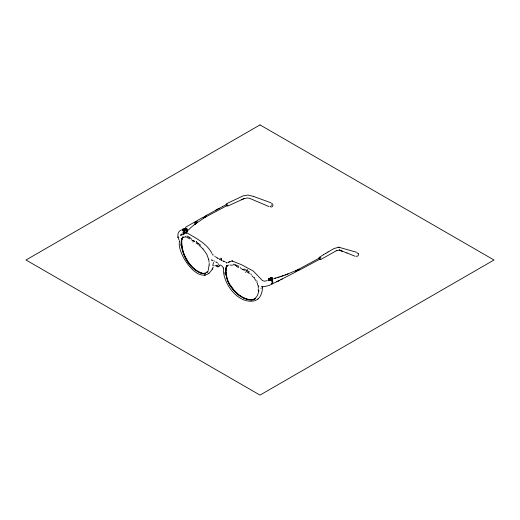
<?xml version="1.0" encoding="UTF-8"?>
<svg xmlns="http://www.w3.org/2000/svg" width="520" height="520" viewBox="0 0 520 520"><rect width="100%" height="100%" fill="white"/><g stroke="black" fill="none" stroke-linecap="round" stroke-linejoin="round"><path stroke-width="0.78" d="M225.725 271.115L226.688 266.611A10.511 5.948 58.5 0 1 228.196 265.265M209.164 264.986L209.196 263.419M183.047 233.142L183.658 233.48L184.067 232.388A2.184 1.216 1.8 0 0 186.505 232.154A2.184 1.216 1.8 0 0 186.869 230.789A2.184 1.216 2.1 0 1 186.173 232.317A2.184 1.216 2.1 0 1 183.313 232.076M184.067 232.388L183.664 230.945A2.184 1.203 2.5 0 1 183.086 229.314L184.073 229.593A0.995 0.552 1.8 0 0 184.548 229.866L184.639 231.147A2.184 1.216 1.8 0 0 187.115 229.821L186.739 228.8A1.788 0.995 1.8 0 0 185.38 228L185.38 229.457A0.995 0.552 1.7 0 0 184.308 229.515A0.995 0.552 1.7 0 0 184.002 230.094M271.98 281.067L271.993 280.501L272.603 281.158A1.404 0.793 64.4 0 1 272.701 281.431L272.818 282.1A4.011 2.269 64.4 0 1 272.792 283.069L272.461 283.757A0.657 0.37 64.4 0 1 272.298 283.771L272.096 283.686M181.344 242.014L181.376 241.241M183.742 230.145L182.793 230.081L183.034 229.261L183.118 229.925M184.054 230.172L184.073 229.593M184.639 231.147L184.516 229.736A1.495 0.832 1.8 0 1 183.573 229.19L183.573 229.164M185.38 229.457L185.289 228.092A2.184 1.216 1.8 0 1 187.135 229.158M184.529 230.444A0.995 0.552 1.7 0 0 185.66 230.36A0.995 0.552 1.7 0 0 185.855 229.736L185.445 228.995M269.172 279.552L268.378 279.494L268.405 278.831L269.126 278.551L269.659 279.006A0.995 0.552 1.8 0 0 270.133 279.279L270.127 279.565M269.646 279.435L269.659 279.006M270.108 279.883A0.995 0.572 0 0 0 271.512 279.487A0.995 0.572 0 0 0 270.524 278.792A0.995 0.572 0 0 0 269.581 279.507A0.995 0.552 1.8 0 1 269.893 278.935A0.995 0.552 1.8 0 1 270.966 278.876L270.92 277.407A1.788 0.995 1.8 0 1 272.317 278.187L272.701 279.233A2.184 1.216 1.8 0 1 270.231 280.56L270.101 279.149A1.495 0.832 1.8 0 1 269.159 278.603L269.126 278.551M270.966 278.876L270.875 277.505A2.184 1.216 1.8 0 1 272.727 278.577M270.12 279.858A0.995 0.552 1.8 0 0 271.245 279.773A0.995 0.552 1.8 0 0 271.44 279.149L271.459 278.57L272.324 278.213M272.591 283.14A2.184 1.216 1.8 0 1 271.2 284.063A2.184 1.216 1.2 0 0 271.55 283.94L271.668 283.465M271.739 281.086L271.681 280.462A2.184 1.196 2.2 0 1 268.788 280.079L268.502 280.69M271.999 281.97L271.999 281.95A2.646 1.476 1.8 0 1 271.739 282.029M258.219 290.563L258.297 288.646M255.743 300.443C238.771 305.663 222.346 283.166 223.399 267.982M209.112 265.096L208.234 269.984M220.181 258.505L220.031 258.603A3.913 0.39 -62.8 0 0 219.466 259.5L219.33 259.747M258.603 291.025L258.557 291.401A22.295 13.156 54.6 0 1 255.119 298.279M226.226 268.775L226.297 268.171A12.922 7.586 54 0 1 227.24 265.61M262.639 286.877C262.32 291.824 261.137 297.622 256.315 300.118M261.027 288.184L260.962 288.626M181.447 240.506L181.753 239.187A10.004 4.791 65.2 0 1 182.442 237.946L183.014 237.458M216.372 265.447C215.989 267.423 219.33 267.3 219.401 265.337M213.525 265.44C211.666 267.014 214.052 262.223 213.343 262.431M182.124 239.317L182.247 238.784M221.267 260.143L221.5 258.83L220.974 258.122M213.213 267.098C202.722 290.914 177.242 255.697 179.355 242.053M183.989 234.319L184.047 233.227L183.658 233.48M271.694 205.075L271.57 205.439M221 259.584L221.091 258.882M212.758 268.625L212.485 269.308M182.429 229.541L182.514 229.365A1.404 0.884 59.1 0 1 182.631 229.216L183.326 229.314M182.416 238.297L182.845 237.439M182.364 237.484C179.998 241.228 181.779 246.006 182.429 249.997M183.099 236.873L182.91 237.068A10.641 5.128 65.3 0 0 182.072 238.719L181.721 241.755L182.13 246.487A22.223 11.44 61.2 0 0 186.784 259.603M187.408 230.939L191.75 226.772L197.132 222.58L194.435 224.588L203.58 218.296M262.366 286.455C259.63 287.56 269.191 285.922 270.712 284.745M257.816 299.058L258.44 298.545M272.077 279.162L272.662 279.351M186.739 228.8L185.906 229.131A0.995 0.552 1.8 0 0 185.4 228.885M208.351 273.683L208.949 273.28M181.149 230.003C177.073 231.667 177.327 236.619 178.997 239.922M218.628 264.271L218.166 264.231M186.03 226.954L202.995 217.308M323.596 254.67L319.092 257.452L318.897 258.707M194.369 222.983L197.047 221.358M327.977 252.031L334.087 248.514L338.767 247.234L338.228 247.254M194.415 223.028L197.106 221.41M325.845 253.311L328.042 251.992M323.525 254.709L325.917 253.273M203.411 218.309L206.303 216.58L205.16 217.263M205.953 215.65L222.45 206.615M320.846 257.283L298.786 269.211M320.834 258.635L299.253 270.147M206.472 216.567L227.922 205.127M319.163 259.188L320.418 259.708L336.635 250.582L339.034 250.198L342.069 251.095M215.794 210.151L219.161 208.338M207.786 271.707L207.324 271.94M296.153 271.745L278.168 281.053M253.507 196.404L247.91 195.039L243.159 195.858L226.401 203.769L226.089 205.127M222.372 206.655L227.396 204.081M226.46 273.325L225.979 273.462M217.464 265.187L214.728 265.935M273.28 283.394L279.533 280.371M280.943 279.663L282.321 278.974M276.764 281.749L278.142 281.067M183.222 237.334L185.432 236.88M253.812 299.033L254.092 298.903A17.68 10.446 52.8 0 0 254.865 298.441M228.078 262.411L232.05 260.936M241.169 199.791L243.997 198.66L227.597 206.115L226.382 205.66M228.625 262.158L229.769 261.651M295.633 270.719L284.726 275.171M211.939 259.812L211.432 259.987L213.174 260.923M336.147 250.776L336.726 250.542M284.772 275.178L288.119 273.936M267.306 280.586L264.498 281.203L262.45 280.625L253.364 271.096L241.501 264.687L231.978 260.936L232.609 260.995M283.043 275.762L283.998 275.425M280.059 276.764L283.03 275.762L278.018 277.394L279.012 277.095M243.919 198.692L247.13 197.977L249.561 198.302L269.204 206.687M277.992 277.401L273.839 278.596M253.903 299.429C244.27 301.061 235.69 293.195 230.802 285.668M274.872 278.298L275.912 277.999M205.082 273.462L202.677 273.338A19.929 10.192 60.7 0 1 201.767 273.202M226.707 262.847L227.078 262.853L226.343 262.6L226.817 262.873M230.36 265.07L232.232 265.252M182.858 234.403L181.805 233.831L181.811 234.618M339.332 247.26L338.845 247.234L356.512 252.233M185.855 229.736L187.115 229.821M268.82 278.531L268.886 278.538A1.788 0.995 1.8 0 0 270.173 279.338L270.225 279.377M271.44 279.149L272.701 279.233M339.359 249.288L339.95 249.392M270.953 277.576L271.043 277.596A1.495 0.832 1.8 0 1 271.986 278.142L272.019 278.194M185.361 228.163L185.458 228.183A1.495 0.832 1.8 0 1 186.4 228.728L186.427 228.781M232.863 264.921L233.214 264.992M202.677 273.338C195.676 271.427 190.431 265.623 186.849 259.565M201.455 273.13L200.824 272.961M339.593 250.296L342.141 251.121M235.001 265.48L235.365 265.603M253.442 196.385L270.946 202.787M245.629 298.818L244.868 298.526M342.01 251.069L346.99 252.987M187.876 233.389C196.853 238.745 207.116 243.796 212.017 253.552M346.84 252.928L355.082 256.25M200.525 272.942L196.736 270.907L192.9 267.891A20.729 10.491 61 0 1 189.248 263.861A20.878 10.569 61 0 1 182.468 250.01M187.187 237.588L189.852 238.843M235.469 265.018L236.359 265.395M233.409 264.121L238.16 266.123M218.147 263.25L217.971 263.166A0.689 0.351 9.3 0 1 217.822 263.048L217.789 263.016M236.529 266.539L238.686 267.469M222.222 260.579L220.519 259.786M244.484 298.363L243.718 298.025M356.187 256.152L356.421 256.25A1.423 1.254 -69.2 0 0 356.947 256.288L357.11 256.256A2.171 1.918 -69 0 0 357.806 255.905L358.066 255.658A1.43 1.268 -69.1 0 0 358.293 255.307L358.384 255.073A1.43 1.268 -69.1 0 0 358.456 254.312A2.061 1.827 -69.1 0 0 358.189 253.585M222.944 260.988L223.795 261.391M223.665 261.137L225.446 262.041M240.221 267.677L240.604 267.865M243.334 297.837L242.567 297.453M217.256 265.928L217.711 266.162M240.883 268.522L244.524 270.419M242.73 269.432L243.185 269.666M246.109 270.166L246.435 270.348M219.921 264.791L222.3 266.26L223.418 268.067M247.306 269.594L247.637 269.783M244.133 269.042L249.431 271.986M246.766 270.53L247.097 270.719M183.677 232.642L183.072 232.31A2.646 1.476 1.8 0 1 182.826 232.147M197.893 271.687L197.23 271.31M241.794 297.037L241.033 296.595M217.458 258.076L218.478 258.681M188.87 237.094L189.67 237.582M187.018 235.95L191.289 238.537M214.162 260.923L214.5 261.131M246.142 271.343L249.451 273.539M217.497 258.102L215.696 256.893M192.355 240.318L192.732 240.565M193.453 240.487L193.785 240.702M191.178 239.623L194.233 241.592M194.116 240.916L194.779 241.352M196.567 270.894L195.897 270.452M248.378 272.181L248.768 272.447M195.566 270.225L194.903 269.737M196.131 242.899L198.055 244.322M197.977 243.237L198.783 243.841M196.385 242.008L200.688 245.232M212.778 254.806L213.207 255.014L212.667 254.703M238.004 294.508L238.375 294.794M194.565 269.483L193.908 268.95M214.65 256.113L215.046 256.432M237.633 294.209L236.893 293.592M198.926 245.089L203.014 248.969M251.869 275.665L253.624 277.511M254.3 277.31L254.631 277.693M202.995 248.957L206.791 254.3L208.728 259.571M225.83 273.383L225.608 272.798M232.785 289.263L233.103 289.659M254.319 278.33L256.165 280.891M358.189 253.585L357.988 253.331A1.371 1.216 -69.1 0 0 357.682 253.123L357.448 253.039A1.567 1.391 -69.4 0 0 356.993 253M230.438 285.948L229.911 285.084M186.342 259.792L186.596 260.228M256.9 282.243L258.017 285.656M183.235 229.119L183.242 229.144A1.788 0.995 1.8 0 0 184.633 229.925M270.355 206.167L270.394 206.317A1.423 1.034 -66.3 0 0 270.634 206.719L270.797 206.85A1.534 1.118 -66.5 0 0 271.076 206.973A1.502 1.092 -66.7 0 0 271.343 206.993L271.421 206.98A2.184 1.593 -66.8 0 0 271.98 206.772L272.246 206.583A1.313 0.956 -66.5 0 0 272.642 206.089A1.339 0.969 -66.5 0 0 272.786 205.725L272.857 205.368A2.294 1.664 -66.4 0 0 272.857 204.678L272.838 204.594A1.567 1.137 -66.3 0 0 272.558 204.029L272.402 203.886A1.371 0.995 -66.1 0 0 272.129 203.762L271.869 203.743A2.061 1.495 -66.1 0 0 271.232 203.951M226.551 277.075L226.103 274.892M226.811 276.536L226.278 273.871M179.602 241.176L179.53 240.844L179.66 241.69M208.722 259.545L209.099 262.346M226.187 275.379L226.258 275.762M270.147 280.033L270.231 280.56M226.031 274.463L225.908 273.611M181.681 246.623L181.747 247.058A22.295 11.453 61.2 0 0 185.361 258.005M258.603 285.831L258.694 286.676M181.48 244.907L181.525 245.33M225.862 273.189L225.739 271.525M224.861 272.467L225.03 274.151M226.109 272.565L226.096 268.437L226.993 265.746A11.128 6.325 58.5 0 1 227.175 265.473M180.804 243.906L180.999 245.98M258.173 286.715L258.245 287.729M181.409 244.062L181.363 243.23M181.825 235.391L181.811 234.559M181.344 242.417L181.35 242.821M254.04 299.267A20.878 12.259 54 0 1 253.025 299.5M252.473 299.514A20.729 12.168 54 0 1 249.619 299.358M255.21 298.942A20.878 12.259 54 0 1 251.843 300.04M251.817 299.988A20.729 12.168 54 0 1 247.767 299.559L243.399 297.85L238.992 295.152A21.632 12.701 54 0 1 228.644 282.627L227.63 280.43A19.858 11.661 54 0 1 226.837 278.239L225.745 273.24L225.647 268.645A12.922 7.586 54 0 1 227.227 265.317M205.238 273.253A21.632 10.953 61 0 1 204.308 273.26A19.682 10.056 60.6 0 1 202.963 273.351M182.656 237.159A13.228 6.695 61 0 1 182.982 236.88M204.932 273.624A21.632 10.953 61 0 1 200.531 272.987M272.623 279.351A2.184 1.254 3.2 0 1 272.11 280.572M272.467 283.159A2.184 1.261 3.9 0 1 272.246 283.387M272.389 282.159A2.184 1.216 1.6 0 1 272.2 282.315M268.327 280.566A2.184 1.216 1.8 0 1 268.593 280.072M183.443 229.379A2.184 1.177 0.1 0 1 185.406 229.08M184.724 230.067A2.184 1.216 2.1 0 1 186.394 230.431M184.411 231.751A0.995 0.552 2 0 1 184.191 231.654M186.823 231.595A2.184 1.216 1.8 0 1 186.154 233.136A2.184 1.216 1.8 0 1 183.287 232.915M217.159 262.724A47.268 28.561 62.4 0 0 215.781 261.924A11.388 6.578 -60 0 0 215.917 261.865M268.378 279.494A2.184 1.216 1.8 0 1 270.855 278.168M270.25 279.903A2.184 1.216 1.8 0 1 268.405 278.831M270.985 278.298A0.995 0.552 1.8 0 1 271.459 278.57M271.758 280.442A1.3 0.663 68.3 0 1 272.5 282.002A9.652 4.94 68.3 0 1 272.447 283.53A1.3 0.663 68.3 0 1 271.648 283.913M182.793 230.081A2.184 1.216 1.8 0 1 185.269 228.755M184.659 230.483A2.184 1.216 1.8 0 1 182.812 229.417M186.388 232.667A2.184 1.216 1.8 0 1 187.005 233.727M183.787 234.54A2.184 1.216 1.8 0 1 183.436 234.397M183.138 229.281A1.3 0.871 54.3 0 0 182.084 229.801A9.652 6.487 54.3 0 0 182.052 230.178M185.412 230.113A2.184 1.216 1.8 0 1 186.427 230.444M184.327 233.747A1.125 0.624 1.8 0 1 184.073 233.636M255.639 298.682A22.223 13.13 54.7 0 1 255.379 298.851M230.561 285.792A20.904 12.532 54.6 0 1 226.564 276.478M226.213 273.851A29.809 18.622 52.1 0 1 226.044 272.545M258.882 290.03A45.545 23.913 61.9 0 1 258.784 291.181M232.479 288.86A21.385 12.61 54.5 0 1 231.582 287.632M231.472 287.703A25.467 15.652 54.5 0 1 230.334 286M245.291 272.11A57.857 23.251 42.7 0 1 245.661 272.324M250.686 273.897A17.407 10.472 51.7 0 1 251.44 274.521M256.971 280.989A10.004 6.37 51.5 0 1 257.205 281.424M253.253 299.28A19.611 11.609 53.8 0 1 250.738 299.774M250.38 299.741A19.468 11.499 53.4 0 1 249.333 299.689M248.976 299.644A20.364 12.077 53.7 0 1 247.884 299.455M247.136 299.273A22.698 13.591 54.4 0 1 246.006 298.928M240.26 296.186A23.446 14.086 55.2 0 1 238.739 295.146M236.529 293.274A19.929 11.635 54.4 0 1 235.456 292.26M235.112 291.909A19.682 11.466 54.4 0 1 233.422 290.05M229.788 285.136A19.682 11.603 54.7 0 1 227.221 279.734M227.292 279.305A21.45 12.591 54.6 0 1 226.636 277.095M228.748 265.064A17.615 9.88 55.4 0 1 229.028 264.986M236.411 265.805A38.35 19.396 49.3 0 1 236.782 265.947M238.453 266.058A49.075 23.192 46.9 0 1 238.836 266.227M207.363 272.019A20.787 10.647 61.2 0 1 206.622 272.285M181.896 246.694A45.545 27.294 55.5 0 1 181.733 245.414M186.322 259.798A17.68 8.691 61.3 0 1 185.588 258.459M205.147 273.091A21.385 10.953 61.2 0 0 205.881 272.805A25.467 13.059 63.2 0 0 206.785 272.279L207.214 271.98A19.682 10.12 61.1 0 0 208.286 270.738M192.738 241.924A57.857 18.766 49.2 0 1 193.05 242.125M185.439 236.899A17.407 8.346 62.3 0 1 186.849 237.114M189.391 264.413A19.611 9.873 61.4 0 1 187.077 261.137M190.665 265.811A19.468 9.704 61.3 0 1 189.728 264.719M191.945 267.144A20.364 10.244 61.5 0 1 190.983 266.149M193.577 268.645A22.698 11.622 61.9 0 1 192.595 267.767M199.875 272.688A23.446 12.233 62.1 0 1 198.562 272.103M196.222 241.391A49.075 19.617 53.1 0 1 196.567 241.625M218.634 266.416L218.998 265.961L218.634 266.416M206.33 215.735L203.45 217.431L206.33 215.735M260 124.904L26 260L260 395.096L494 260L260 124.904M297.642 270.66L295.731 271.609L298.916 270.049L297.642 270.66M298.942 269.204L295.757 270.725L298.942 269.204M261.905 286.825L262.243 286.767L261.892 286.832M205.133 275.015L204.438 275.113L205.133 275.015M180.96 235.034L180.492 235.072L180.96 235.034M178.067 237.419L177.996 237.01L178.067 237.419"/></g></svg>
